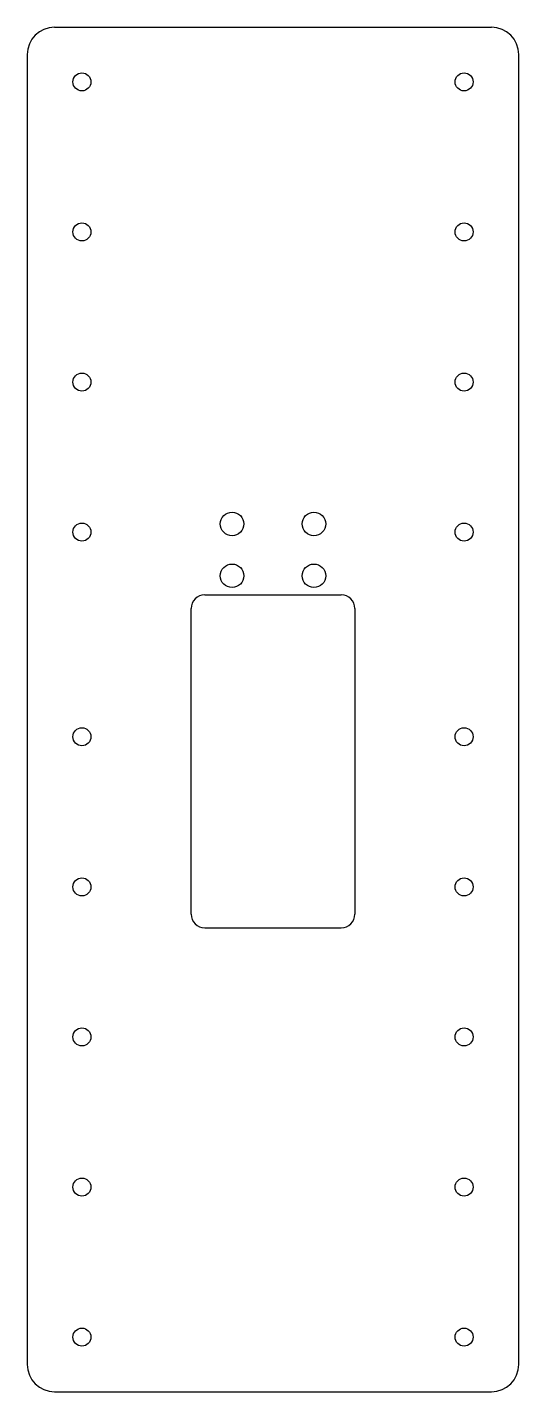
# Model space of a CAD drawing. Extents: x 0 to 180, y 0 to 500.
import ezdxf

# ---------------------------------------------------------------- set-up
doc = ezdxf.new("R2010")
doc.units = 0
doc.layers.get('0').update_dxf_attribs({"linetype": 'continuous'})

# ---------------------------------------------------------------- blocks, each defined once
blk = doc.blocks.new('BODY')
at = {"color": 0}
for p, q in [((10, 500), (170, 500)), ((0, 490), (0, 10)), ((180, 10), (180, 490)), ((65, 292), (115, 292)), ((60, 175), (60, 287)), ((120, 287), (120, 175)), ((65, 170), (115, 170)), ((10, 0), (170, 0))]:
    blk.add_line(p, q, dxfattribs=at)
for centre, radius in [((20, 480), 3.3), ((160, 480), 3.3), ((20, 425), 3.3), ((160, 425), 3.3), ((20, 370), 3.3), ((160, 370), 3.3), ((75, 318), 4.3), ((105, 318), 4.3), ((20, 315), 3.3), ((160, 315), 3.3), ((75, 299), 4.3), ((105, 299), 4.3), ((20, 240), 3.3), ((160, 240), 3.3), ((20, 185), 3.3), ((160, 185), 3.3), ((20, 130), 3.3), ((160, 130), 3.3), ((20, 75), 3.3), ((160, 75), 3.3), ((20, 20), 3.3), ((160, 20), 3.3)]:
    blk.add_circle(centre, radius, dxfattribs=at)
for centre, radius, start, end in [((10, 490), 10, 90, -180), ((170, 490), 10, 0, 90), ((65, 287), 5, 90, -180), ((115, 287), 5, 0, 90), ((65, 175), 5, -180, -90), ((115, 175), 5, -90, 0), ((10, 10), 10, 180, -90), ((170, 10), 10, -90, 0)]:
    blk.add_arc(centre, radius, start, end, dxfattribs=at)

msp = doc.modelspace()

# ---------------------------------------------------------------- block references
at = {"color": 0}
msp.add_blockref('BODY', (0, 0), dxfattribs=at)

doc.saveas('drawing.dxf')
